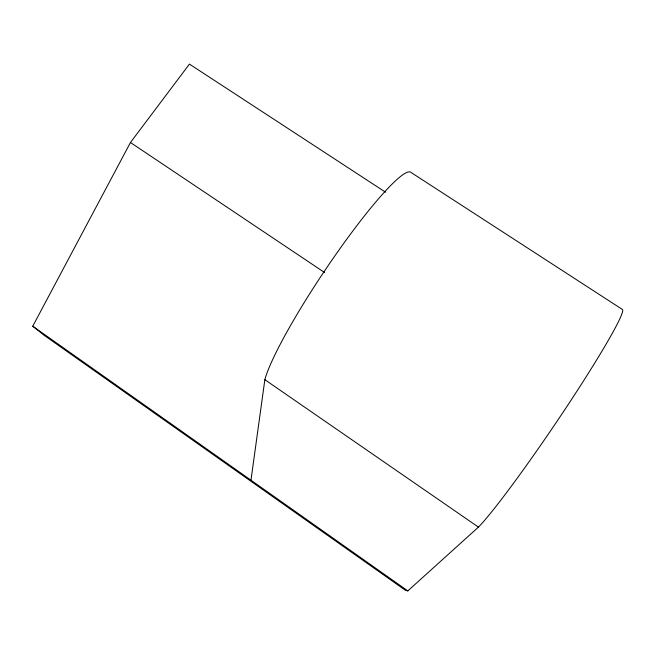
<?xml version="1.0" encoding="UTF-8"?>
<svg xmlns="http://www.w3.org/2000/svg" width="655" height="655" viewBox="0 0 655 655"><rect width="100%" height="100%" fill="white"/><g stroke="black" fill="none" stroke-linecap="round" stroke-linejoin="round"><path stroke-width="0.98" d="M250.971 480.213L264.857 379.687A130.787 16.76 -56.2 0 1 337.882 251.577A130.787 16.76 -56.2 0 1 411.144 172.535L622.25 309.365A134.562 8.597 -55.9 0 1 568.008 404.823A134.562 8.597 -55.9 0 1 478.445 527.128L407.819 590.9L405.371 590.261L43.803 335.041L32.75 326.206L130.46 142.503L189.434 64.1L385.59 192.218M130.46 142.503L324.561 272.513M264.857 379.687L478.445 527.128M32.75 326.206L407.819 590.9"/></g></svg>
